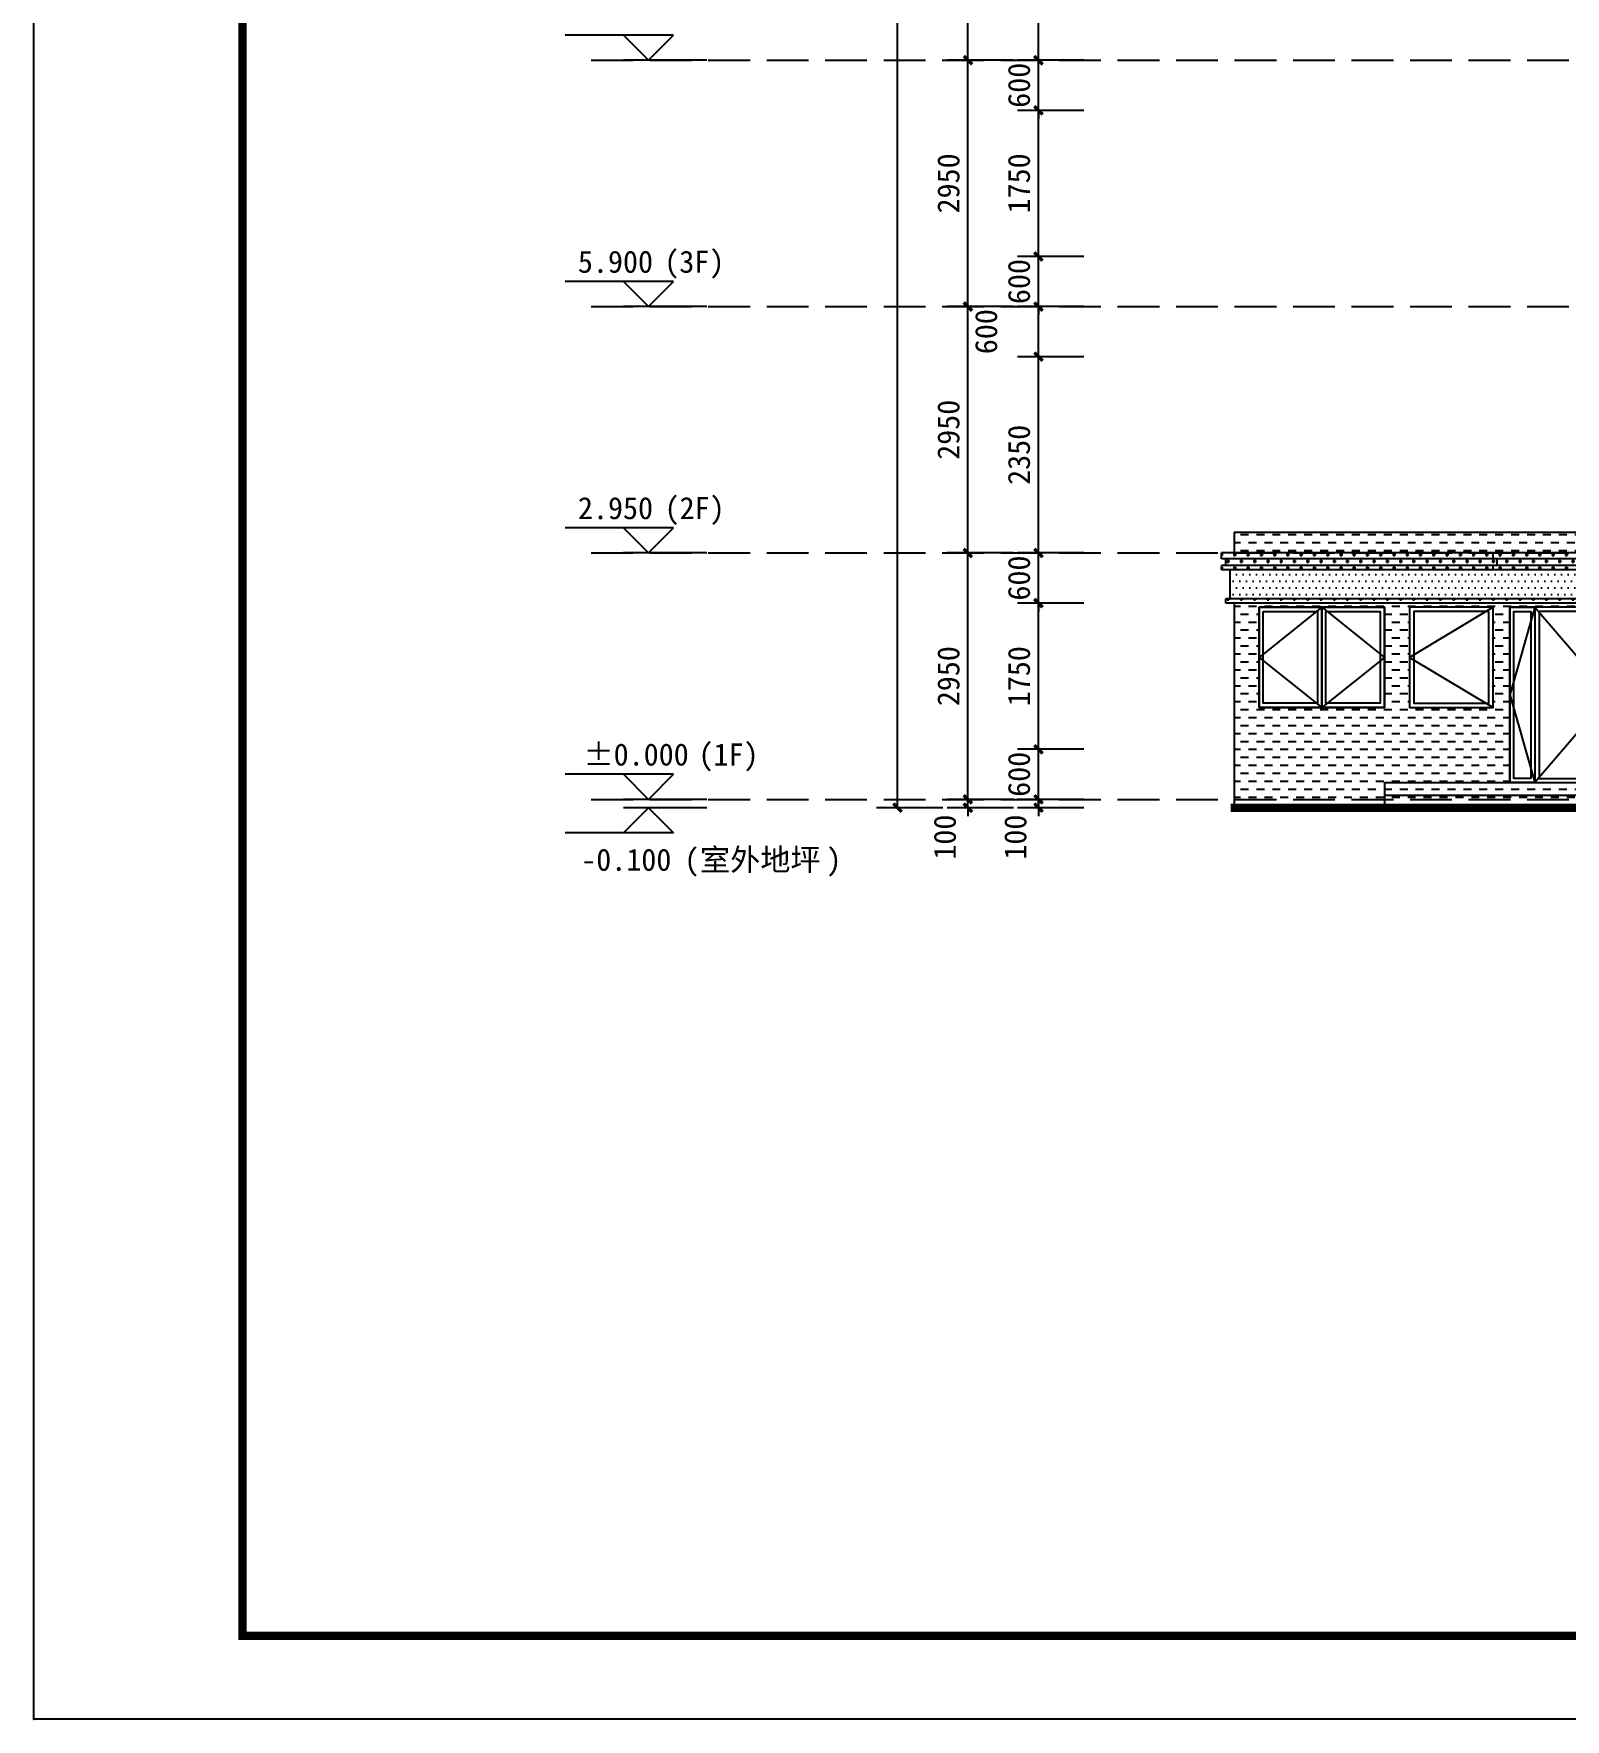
# Model space of a CAD drawing. Extents: x 646072 to 1012572, y -46617 to 16093.
# Drawn here: x 740222 to 758552, y -46567 to -26385 of the extents above; entities that cross this region are included whole.
import ezdxf

# ---------------------------------------------------------------- set-up
doc = ezdxf.new("R2010")
doc.units = 0
doc.header["$LTSCALE"] = 1000
doc.header["$MEASUREMENT"] = 0
for name, pattern in [('3#楼-HZS$0$3#楼-HZS$0$__DASH', [0.35, 0.25, -0.1]), ('3#楼-HZS$0$DOTE', [2.42, 2, -0.2, 0.02, -0.2]), ('DASH', [0.35, 0.25, -0.1])]:
    doc.linetypes.add(name, pattern=pattern)
doc.layers.get('Defpoints').update_dxf_attribs({"color": 4, "linetype": 'DASH'})
for name, color, linetype in [('3#楼-HZS$0$3#楼-HZS$0$00-立面米色看线', 31, 'Continuous'), ('3#楼-HZS$0$3#楼-HZS$0$A-DOOR', 51, 'Continuous'), ('3#楼-HZS$0$3#楼-HZS$0$A-LINE-浅灰色铝板幕墙-填充', 115, 'Continuous'), ('3#楼-HZS$0$3#楼-HZS$0$A-ROOF', 241, 'Continuous'), ('3#楼-HZS$0$3#楼-HZS$0$DIM_ELEV', 3, 'Continuous'), ('3#楼-HZS$0$3#楼-HZS$0$DOTE', 1, '3#楼-HZS$0$DOTE'), ('3#楼-HZS$0$3#楼-HZS$0$PUB_DIM', 3, 'Continuous'), ('3#楼-HZS$0$3#楼-HZS$0$PUB_TEXT', 7, 'Continuous'), ('3#楼-HZS$0$3#楼-HZS$0$填充-浅黄色铝板', 30, 'Continuous'), ('3#楼-HZS$0$3#楼-HZS$0$填充-深灰色涂料', 11, 'Continuous'), ('A1-无手签$0$A-ANNO-TTLB', 7, 'Continuous')]:
    doc.layers.add(name, color=color, linetype=linetype)
doc.styles.add('3#楼-HZS$0$3#楼-HZS$0$_TCH_DIM', font='')
doc.styles.add('3#楼-HZS$0$3#楼-HZS$0$_TCH_DIM_T3', font='')
doc.styles.get('3#楼-HZS$0$3#楼-HZS$0$_TCH_DIM').set_extended_font_data('SimSun')
doc.styles.get('3#楼-HZS$0$3#楼-HZS$0$_TCH_DIM_T3').set_extended_font_data('SimSun')
doc.dimstyles.new('3#楼-HZS$0$3#楼-HZS$0$_TCH_ARCH&&100', dxfattribs={"dimtxt": 264.345992, "dimasz": 100, "dimexe": 250, "dimexo": 300, "dimgap": 100, "dimtad": 1, "dimdec": 0, "dimzin": 0, "dimdsep": 46, "dimtxsty": '3#楼-HZS$0$3#楼-HZS$0$_TCH_DIM_T3', "dimblk": '3#楼-HZS$0$3#楼-HZS$0$_ArchTick', "dimcen": 0.09, "dimclrt": 7, "dimazin": 2, "dimtfac": 1, "dimtdec": 0, "dimtix": 1, "dimtmove": 2, "dimatfit": 3, "dimfxl": 100, "dimtolj": 1, "dimtzin": 0, "dimarcsym": 0})

# ---------------------------------------------------------------- blocks, each defined once
blk = doc.blocks.new('3#楼-HZS$0$3#楼-HZS$0$dfh+j504+gfj7l9+j740')
at = {"layer": '3#楼-HZS$0$3#楼-HZS$0$00-立面米色看线', "elevation": 0}
for points in [[(785684, -40100), (780534, -40100)], [(780534, -40170), (780534, -40100)], [(783784, -40170), (783784, -40100)], [(785384, -40170), (785384, -40100)], [(785684, -40170), (780534, -40170)], [(785684, -40250), (780534, -40250)], [(780534, -40250), (780534, -40300)], [(785684, -40300), (780534, -40300)], [(780584, -40250), (780584, -40170)], [(780634, -40300), (780634, -40650)], [(783784, -40300), (783784, -40250)], [(783834, -40250), (783834, -40170)], [(785334, -40250), (785334, -40170)], [(785384, -40300), (785384, -40250)], [(785684, -40650), (780584, -40650)], [(780584, -40700), (780584, -40650)], [(785684, -40700), (780584, -40700)]]:
    blk.add_lwpolyline(points, dxfattribs=at)
at = {"layer": '3#楼-HZS$0$3#楼-HZS$0$A-DOOR'}
for p, q in [((781734, -40750), (781734, -41950)), ((783984, -40750), (783984, -42850)), ((784284, -40750), (784284, -42850))]:
    blk.add_line(p, q, dxfattribs=at)
for points in [[(782484, -40750), (780984, -40750), (780984, -41950), (782484, -41950)], [(780984, -40750), (781734, -40750), (781734, -41950), (780984, -41950)], [(781734, -40750), (782484, -40750), (782484, -41950), (781734, -41950)], [(783784, -40750), (782784, -40750), (782784, -41950), (783784, -41950)], [(785184, -40750), (783984, -40750), (783984, -42850), (785184, -42850)], [(784284, -42850), (783984, -42850), (783984, -40750), (784284, -40750)], [(785184, -40750), (784284, -40750), (784284, -42850), (785184, -42850)], [(781034, -40800), (781684, -40800), (781684, -41900), (781034, -41900)], [(781784, -40800), (782434, -40800), (782434, -41900), (781784, -41900)], [(783734, -40800), (782834, -40800), (782834, -41900), (783734, -41900)], [(784234, -42800), (784034, -42800), (784034, -40800), (784234, -40800)], [(785134, -40800), (784334, -40800), (784334, -42800), (785134, -42800)]]:
    blk.add_lwpolyline(points, close=True, dxfattribs=at)
at = {"layer": '3#楼-HZS$0$3#楼-HZS$0$A-ROOF'}
for p, q in [((780684, -39850), (780684, -40100)), ((780684, -39850), (785684, -39850)), ((785684, -39850), (785684, -43150)), ((780684, -40700), (780684, -43150)), ((782484, -42850), (785684, -42850)), ((780684, -43150), (785684, -43150)), ((782484, -43000), (785684, -43000))]:
    blk.add_line(p, q, dxfattribs=at)
for points in [[(781734, -40750), (780984, -41350), (781734, -41950)], [(781734, -40750), (782484, -41350), (781734, -41950)], [(783784, -40750), (782784, -41350), (783784, -41950)], [(784284, -40750), (783984, -41800), (784284, -42850)], [(784284, -40750), (785184, -41800), (784284, -42850)], [(782484, -42850), (782484, -43150)]]:
    blk.add_lwpolyline(points, dxfattribs=at)
blk = doc.blocks.new('3#楼-HZS$0$3#楼-HZS$0$asfg+10j+4')
at = {"layer": '3#楼-HZS$0$3#楼-HZS$0$A-LINE-浅灰色铝板幕墙-填充'}
h = blk.add_hatch(dxfattribs=at)
h.set_pattern_fill('DOTS', color=256, scale=50)
h.set_pattern_definition([(0, (0, 0), (39.6875, 79.375), [0, -79.375])])
h.paths.add_polyline_path([(762156, -35503), (767206, -35503), (767206, -35153), (762156, -35153)])
at = {"layer": '3#楼-HZS$0$3#楼-HZS$0$填充-浅黄色铝板'}
h = blk.add_hatch(dxfattribs=at)
h.set_pattern_fill('CROSS', color=30, scale=50)
h.set_pattern_definition([(0, (0, 0), (79.375, 79.375), [39.6875, -119.0625]), (90, (19.84, -19.84), (-79.375, 79.375), [39.6875, -119.0625])])
h.paths.add_polyline_path([(767306, -35153), (767306, -35103), (767256, -35103), (767256, -35023), (767306, -35023), (767306, -34953), (762156, -34953), (762156, -35153)])
h = blk.add_hatch(dxfattribs=at)
h.set_pattern_fill('CROSS', color=30, scale=50)
h.set_pattern_definition([(0, (0, 25), (79.375, 79.375), [39.6875, -119.0625]), (90, (19.84, 5.16), (-79.375, 79.375), [39.6875, -119.0625])])
h.paths.add_polyline_path([(762156, -35553), (767256, -35553), (767256, -35503), (762156, -35503)])
at = {"layer": '3#楼-HZS$0$3#楼-HZS$0$填充-深灰色涂料'}
h = blk.add_hatch(dxfattribs=at)
h.set_pattern_fill('DASH', color=11, scale=100)
h.set_pattern_definition([(0, (0, 0), (95.25, 95.25), [95.25, -95.25])])
h.paths.add_polyline_path([(767156, -34703), (762156, -34703), (762156, -34953), (767156, -34953)])
h.paths.add_polyline_path([(767156, -38003), (762156, -38003), (762156, -35553), (767156, -35553)])
h.paths.add_polyline_path([(765356, -35603), (766856, -35603), (766856, -36803), (765356, -36803)], flags=16)
h.paths.add_polyline_path([(764056, -36803), (765056, -36803), (765056, -35603), (764056, -35603)], flags=16)
h.paths.add_polyline_path([(762656, -35603), (763856, -35603), (763856, -37703), (762656, -37703)], flags=16)
blk = doc.blocks.new('3#楼-HZS$0$3#楼-HZS$0$_ArchTick')
at = {"color": 0, "linetype": 'ByBlock', "const_width": 0.4}
blk.add_lwpolyline([(-0.5, -0.5), (0.5, 0.5)], dxfattribs=at)
blk = doc.blocks.new('*D712')
at = {"layer": '3#楼-HZS$0$3#楼-HZS$0$PUB_DIM', "color": 0, "lineweight": -2, "transparency": 16777216}
for p, q in [((751947, -23752), (751153, -23752)), ((751403, -26702), (751403, -23752)), ((751947, -26702), (751153, -26702))]:
    blk.add_line(p, q, dxfattribs=at)
at = {"layer": 'Defpoints', "color": 0, "transparency": 16777216}
for p in [(751403, -23752), (752247, -23752), (752247, -26702)]:
    blk.add_point(p, dxfattribs=at)
at = {"layer": '3#楼-HZS$0$3#楼-HZS$0$PUB_DIM', "color": 0, "lineweight": -2, "transparency": 16777216, "xscale": 100, "yscale": 100, "zscale": 100}
for p, rotation in [((751403, -23752), 90), ((751403, -26702), 270)]:
    blk.add_blockref('3#楼-HZS$0$3#楼-HZS$0$_ArchTick', p, dxfattribs=dict(at, rotation=rotation))
at = {"layer": '3#楼-HZS$0$3#楼-HZS$0$PUB_DIM', "color": 7, "transparency": 16777216, "insert": (751171, -25227), "char_height": 264.3, "attachment_point": 5, "rotation": 90, "style": '3#楼-HZS$0$3#楼-HZS$0$_TCH_DIM_T3'}
blk.add_mtext('\\A1;2950', dxfattribs=at)
blk = doc.blocks.new('*D713')
at = {"layer": '3#楼-HZS$0$3#楼-HZS$0$PUB_DIM', "color": 0, "lineweight": -2, "transparency": 16777216}
for p, q in [((751947, -26702), (751153, -26702)), ((751403, -29652), (751403, -26702)), ((751947, -29652), (751153, -29652))]:
    blk.add_line(p, q, dxfattribs=at)
at = {"layer": 'Defpoints', "color": 0, "transparency": 16777216}
for p in [(751403, -26702), (752247, -26702), (752247, -29652)]:
    blk.add_point(p, dxfattribs=at)
at = {"layer": '3#楼-HZS$0$3#楼-HZS$0$PUB_DIM', "color": 0, "lineweight": -2, "transparency": 16777216, "xscale": 100, "yscale": 100, "zscale": 100}
for p, rotation in [((751403, -26702), 90), ((751403, -29652), 270)]:
    blk.add_blockref('3#楼-HZS$0$3#楼-HZS$0$_ArchTick', p, dxfattribs=dict(at, rotation=rotation))
at = {"layer": '3#楼-HZS$0$3#楼-HZS$0$PUB_DIM', "color": 7, "transparency": 16777216, "insert": (751171, -28177), "char_height": 264.3, "attachment_point": 5, "rotation": 90, "style": '3#楼-HZS$0$3#楼-HZS$0$_TCH_DIM_T3'}
blk.add_mtext('\\A1;2950', dxfattribs=at)
blk = doc.blocks.new('*D714')
at = {"layer": '3#楼-HZS$0$3#楼-HZS$0$PUB_DIM', "color": 0, "lineweight": -2, "transparency": 16777216}
for p, q in [((751947, -29652), (751153, -29652)), ((751403, -32602), (751403, -29652)), ((751947, -32602), (751153, -32602))]:
    blk.add_line(p, q, dxfattribs=at)
at = {"layer": 'Defpoints', "color": 0, "transparency": 16777216}
for p in [(751403, -29652), (752247, -29652), (752247, -32602)]:
    blk.add_point(p, dxfattribs=at)
at = {"layer": '3#楼-HZS$0$3#楼-HZS$0$PUB_DIM', "color": 0, "lineweight": -2, "transparency": 16777216, "xscale": 100, "yscale": 100, "zscale": 100}
for p, rotation in [((751403, -29652), 90), ((751403, -32602), 270)]:
    blk.add_blockref('3#楼-HZS$0$3#楼-HZS$0$_ArchTick', p, dxfattribs=dict(at, rotation=rotation))
at = {"layer": '3#楼-HZS$0$3#楼-HZS$0$PUB_DIM', "color": 7, "transparency": 16777216, "insert": (751171, -31127), "char_height": 264.3, "attachment_point": 5, "rotation": 90, "style": '3#楼-HZS$0$3#楼-HZS$0$_TCH_DIM_T3'}
blk.add_mtext('\\A1;2950', dxfattribs=at)
blk = doc.blocks.new('*D715')
at = {"layer": '3#楼-HZS$0$3#楼-HZS$0$PUB_DIM', "color": 0, "lineweight": -2, "transparency": 16777216}
for p, q in [((751947, -32602), (751153, -32602)), ((751403, -35552), (751403, -32602)), ((751947, -35552), (751153, -35552))]:
    blk.add_line(p, q, dxfattribs=at)
at = {"layer": 'Defpoints', "color": 0, "transparency": 16777216}
for p in [(751403, -32602), (752247, -32602), (752247, -35552)]:
    blk.add_point(p, dxfattribs=at)
at = {"layer": '3#楼-HZS$0$3#楼-HZS$0$PUB_DIM', "color": 0, "lineweight": -2, "transparency": 16777216, "xscale": 100, "yscale": 100, "zscale": 100}
for p, rotation in [((751403, -32602), 90), ((751403, -35552), 270)]:
    blk.add_blockref('3#楼-HZS$0$3#楼-HZS$0$_ArchTick', p, dxfattribs=dict(at, rotation=rotation))
at = {"layer": '3#楼-HZS$0$3#楼-HZS$0$PUB_DIM', "color": 7, "transparency": 16777216, "insert": (751171, -34077), "char_height": 264.3, "attachment_point": 5, "rotation": 90, "style": '3#楼-HZS$0$3#楼-HZS$0$_TCH_DIM_T3'}
blk.add_mtext('\\A1;2950', dxfattribs=at)
blk = doc.blocks.new('*D716')
at = {"layer": '3#楼-HZS$0$3#楼-HZS$0$PUB_DIM', "color": 0, "lineweight": -2, "transparency": 16777216}
for p, q in [((751403, -35552), (751403, -35452)), ((751947, -35552), (751153, -35552)), ((751947, -35652), (751153, -35652)), ((751403, -35652), (751403, -35552)), ((751403, -35652), (751403, -35752))]:
    blk.add_line(p, q, dxfattribs=at)
at = {"layer": 'Defpoints', "color": 0, "transparency": 16777216}
for p in [(751403, -35552), (752247, -35552), (752247, -35652)]:
    blk.add_point(p, dxfattribs=at)
at = {"layer": '3#楼-HZS$0$3#楼-HZS$0$PUB_DIM', "color": 0, "lineweight": -2, "transparency": 16777216, "xscale": 100, "yscale": 100, "zscale": 100}
for p, rotation in [((751403, -35552), 270), ((751403, -35652), 90)]:
    blk.add_blockref('3#楼-HZS$0$3#楼-HZS$0$_ArchTick', p, dxfattribs=dict(at, rotation=rotation))
at = {"layer": '3#楼-HZS$0$3#楼-HZS$0$PUB_DIM', "color": 7, "transparency": 16777216, "insert": (751128, -36004), "char_height": 264.3, "attachment_point": 5, "rotation": 90, "style": '3#楼-HZS$0$3#楼-HZS$0$_TCH_DIM_T3'}
blk.add_mtext('\\A1;100', dxfattribs=at)
blk = doc.blocks.new('*D728')
at = {"layer": '3#楼-HZS$0$3#楼-HZS$0$PUB_DIM', "color": 0, "lineweight": -2, "transparency": 16777216}
for p, q in [((751103, -6052), (750310, -6052)), ((750560, -35652), (750560, -6052)), ((751103, -35652), (750310, -35652))]:
    blk.add_line(p, q, dxfattribs=at)
at = {"layer": 'Defpoints', "color": 0, "transparency": 16777216}
for p in [(750560, -6052), (751403, -6052), (751403, -35652)]:
    blk.add_point(p, dxfattribs=at)
at = {"layer": '3#楼-HZS$0$3#楼-HZS$0$PUB_DIM', "color": 0, "lineweight": -2, "transparency": 16777216, "xscale": 100, "yscale": 100, "zscale": 100}
for p, rotation in [((750560, -6052), 90), ((750560, -35652), 270)]:
    blk.add_blockref('3#楼-HZS$0$3#楼-HZS$0$_ArchTick', p, dxfattribs=dict(at, rotation=rotation))
at = {"layer": '3#楼-HZS$0$3#楼-HZS$0$PUB_DIM', "color": 7, "transparency": 16777216, "insert": (750327, -20852), "char_height": 264.3, "attachment_point": 5, "rotation": 90, "style": '3#楼-HZS$0$3#楼-HZS$0$_TCH_DIM_T3'}
blk.add_mtext('\\A1;29600', dxfattribs=at)
blk = doc.blocks.new('*D943')
at = {"layer": '3#楼-HZS$0$3#楼-HZS$0$PUB_DIM', "color": 0, "lineweight": -2, "transparency": 16777216}
for p, q in [((752791, -24352), (751997, -24352)), ((752247, -26702), (752247, -24352)), ((752791, -26702), (751997, -26702))]:
    blk.add_line(p, q, dxfattribs=at)
at = {"layer": 'Defpoints', "color": 0, "transparency": 16777216}
for p in [(752247, -24352), (753091, -24352), (753091, -26702)]:
    blk.add_point(p, dxfattribs=at)
at = {"layer": '3#楼-HZS$0$3#楼-HZS$0$PUB_DIM', "color": 0, "lineweight": -2, "transparency": 16777216, "xscale": 100, "yscale": 100, "zscale": 100}
for p, rotation in [((752247, -24352), 90), ((752247, -26702), 270)]:
    blk.add_blockref('3#楼-HZS$0$3#楼-HZS$0$_ArchTick', p, dxfattribs=dict(at, rotation=rotation))
at = {"layer": '3#楼-HZS$0$3#楼-HZS$0$PUB_DIM', "color": 7, "transparency": 16777216, "insert": (752015, -25527), "char_height": 264.3, "attachment_point": 5, "rotation": 90, "style": '3#楼-HZS$0$3#楼-HZS$0$_TCH_DIM_T3'}
blk.add_mtext('\\A1;2350', dxfattribs=at)
blk = doc.blocks.new('*D944')
at = {"layer": '3#楼-HZS$0$3#楼-HZS$0$PUB_DIM', "color": 0, "lineweight": -2, "transparency": 16777216}
for p, q in [((752247, -26702), (752247, -26602)), ((752791, -26702), (751997, -26702)), ((752247, -27302), (752247, -26702)), ((752791, -27302), (751997, -27302)), ((752247, -27302), (752247, -27402))]:
    blk.add_line(p, q, dxfattribs=at)
at = {"layer": 'Defpoints', "color": 0, "transparency": 16777216}
for p in [(752247, -26702), (753091, -26702), (753091, -27302)]:
    blk.add_point(p, dxfattribs=at)
at = {"layer": '3#楼-HZS$0$3#楼-HZS$0$PUB_DIM', "color": 0, "lineweight": -2, "transparency": 16777216, "xscale": 100, "yscale": 100, "zscale": 100}
for p, rotation in [((752247, -26702), 270), ((752247, -27302), 90)]:
    blk.add_blockref('3#楼-HZS$0$3#楼-HZS$0$_ArchTick', p, dxfattribs=dict(at, rotation=rotation))
at = {"layer": '3#楼-HZS$0$3#楼-HZS$0$PUB_DIM', "color": 7, "transparency": 16777216, "insert": (752015, -27002), "char_height": 264.3, "attachment_point": 5, "rotation": 90, "style": '3#楼-HZS$0$3#楼-HZS$0$_TCH_DIM_T3'}
blk.add_mtext('\\A1;600', dxfattribs=at)
blk = doc.blocks.new('*D945')
at = {"layer": '3#楼-HZS$0$3#楼-HZS$0$PUB_DIM', "color": 0, "lineweight": -2, "transparency": 16777216}
for p, q in [((752791, -27302), (751997, -27302)), ((752247, -29052), (752247, -27302)), ((752791, -29052), (751997, -29052))]:
    blk.add_line(p, q, dxfattribs=at)
at = {"layer": 'Defpoints', "color": 0, "transparency": 16777216}
for p in [(752247, -27302), (753091, -27302), (753091, -29052)]:
    blk.add_point(p, dxfattribs=at)
at = {"layer": '3#楼-HZS$0$3#楼-HZS$0$PUB_DIM', "color": 0, "lineweight": -2, "transparency": 16777216, "xscale": 100, "yscale": 100, "zscale": 100}
for p, rotation in [((752247, -27302), 90), ((752247, -29052), 270)]:
    blk.add_blockref('3#楼-HZS$0$3#楼-HZS$0$_ArchTick', p, dxfattribs=dict(at, rotation=rotation))
at = {"layer": '3#楼-HZS$0$3#楼-HZS$0$PUB_DIM', "color": 7, "transparency": 16777216, "insert": (752015, -28177), "char_height": 264.3, "attachment_point": 5, "rotation": 90, "style": '3#楼-HZS$0$3#楼-HZS$0$_TCH_DIM_T3'}
blk.add_mtext('\\A1;1750', dxfattribs=at)
blk = doc.blocks.new('*D929')
at = {"layer": '3#楼-HZS$0$3#楼-HZS$0$PUB_DIM', "color": 0, "lineweight": -2, "transparency": 16777216}
for p, q in [((752791, -29052), (751997, -29052)), ((752247, -29052), (752247, -28952)), ((752247, -29652), (752247, -29052)), ((752791, -29652), (751997, -29652)), ((752247, -29652), (752247, -29752))]:
    blk.add_line(p, q, dxfattribs=at)
at = {"layer": 'Defpoints', "color": 0, "transparency": 16777216}
for p in [(752247, -29052), (753091, -29052), (753091, -29652)]:
    blk.add_point(p, dxfattribs=at)
at = {"layer": '3#楼-HZS$0$3#楼-HZS$0$PUB_DIM', "color": 0, "lineweight": -2, "transparency": 16777216, "xscale": 100, "yscale": 100, "zscale": 100}
for p, rotation in [((752247, -29052), 270), ((752247, -29652), 90)]:
    blk.add_blockref('3#楼-HZS$0$3#楼-HZS$0$_ArchTick', p, dxfattribs=dict(at, rotation=rotation))
at = {"layer": '3#楼-HZS$0$3#楼-HZS$0$PUB_DIM', "color": 7, "transparency": 16777216, "insert": (752015, -29352), "char_height": 264.3, "attachment_point": 5, "rotation": 90, "style": '3#楼-HZS$0$3#楼-HZS$0$_TCH_DIM_T3'}
blk.add_mtext('\\A1;600', dxfattribs=at)
blk = doc.blocks.new('*D930')
at = {"layer": '3#楼-HZS$0$3#楼-HZS$0$PUB_DIM', "color": 0, "lineweight": -2, "transparency": 16777216}
for p, q in [((752791, -29652), (751997, -29652)), ((752247, -30252), (752247, -29652)), ((752791, -30252), (751997, -30252))]:
    blk.add_line(p, q, dxfattribs=at)
at = {"layer": 'Defpoints', "color": 0, "transparency": 16777216}
for p in [(752247, -29652), (753091, -29652), (753091, -30252)]:
    blk.add_point(p, dxfattribs=at)
at = {"layer": '3#楼-HZS$0$3#楼-HZS$0$PUB_DIM', "color": 0, "lineweight": -2, "transparency": 16777216, "xscale": 100, "yscale": 100, "zscale": 100}
for p, rotation in [((752247, -29652), 90), ((752247, -30252), 270)]:
    blk.add_blockref('3#楼-HZS$0$3#楼-HZS$0$_ArchTick', p, dxfattribs=dict(at, rotation=rotation))
at = {"layer": '3#楼-HZS$0$3#楼-HZS$0$PUB_DIM', "color": 7, "transparency": 16777216, "insert": (751622, -29952), "char_height": 264.3, "attachment_point": 5, "rotation": 90, "style": '3#楼-HZS$0$3#楼-HZS$0$_TCH_DIM_T3'}
blk.add_mtext('\\A1;600', dxfattribs=at)
blk = doc.blocks.new('*D931')
at = {"layer": '3#楼-HZS$0$3#楼-HZS$0$PUB_DIM', "color": 0, "lineweight": -2, "transparency": 16777216}
for p, q in [((752791, -30252), (751997, -30252)), ((752247, -32602), (752247, -30252)), ((752791, -32602), (751997, -32602))]:
    blk.add_line(p, q, dxfattribs=at)
at = {"layer": 'Defpoints', "color": 0, "transparency": 16777216}
for p in [(752247, -30252), (753091, -30252), (753091, -32602)]:
    blk.add_point(p, dxfattribs=at)
at = {"layer": '3#楼-HZS$0$3#楼-HZS$0$PUB_DIM', "color": 0, "lineweight": -2, "transparency": 16777216, "xscale": 100, "yscale": 100, "zscale": 100}
for p, rotation in [((752247, -30252), 90), ((752247, -32602), 270)]:
    blk.add_blockref('3#楼-HZS$0$3#楼-HZS$0$_ArchTick', p, dxfattribs=dict(at, rotation=rotation))
at = {"layer": '3#楼-HZS$0$3#楼-HZS$0$PUB_DIM', "color": 7, "transparency": 16777216, "insert": (752015, -31427), "char_height": 264.3, "attachment_point": 5, "rotation": 90, "style": '3#楼-HZS$0$3#楼-HZS$0$_TCH_DIM_T3'}
blk.add_mtext('\\A1;2350', dxfattribs=at)
blk = doc.blocks.new('*D932')
at = {"layer": '3#楼-HZS$0$3#楼-HZS$0$PUB_DIM', "color": 0, "lineweight": -2, "transparency": 16777216}
for p, q in [((752791, -32602), (751997, -32602)), ((752247, -32602), (752247, -32502)), ((752247, -33202), (752247, -32602)), ((752791, -33202), (751997, -33202)), ((752247, -33202), (752247, -33302))]:
    blk.add_line(p, q, dxfattribs=at)
at = {"layer": 'Defpoints', "color": 0, "transparency": 16777216}
for p in [(752247, -32602), (753091, -32602), (753091, -33202)]:
    blk.add_point(p, dxfattribs=at)
at = {"layer": '3#楼-HZS$0$3#楼-HZS$0$PUB_DIM', "color": 0, "lineweight": -2, "transparency": 16777216, "xscale": 100, "yscale": 100, "zscale": 100}
for p, rotation in [((752247, -32602), 270), ((752247, -33202), 90)]:
    blk.add_blockref('3#楼-HZS$0$3#楼-HZS$0$_ArchTick', p, dxfattribs=dict(at, rotation=rotation))
at = {"layer": '3#楼-HZS$0$3#楼-HZS$0$PUB_DIM', "color": 7, "transparency": 16777216, "insert": (752015, -32902), "char_height": 264.3, "attachment_point": 5, "rotation": 90, "style": '3#楼-HZS$0$3#楼-HZS$0$_TCH_DIM_T3'}
blk.add_mtext('\\A1;600', dxfattribs=at)
blk = doc.blocks.new('*D933')
at = {"layer": '3#楼-HZS$0$3#楼-HZS$0$PUB_DIM', "color": 0, "lineweight": -2, "transparency": 16777216}
for p, q in [((752791, -33202), (751997, -33202)), ((752247, -34952), (752247, -33202)), ((752791, -34952), (751997, -34952))]:
    blk.add_line(p, q, dxfattribs=at)
at = {"layer": 'Defpoints', "color": 0, "transparency": 16777216}
for p in [(752247, -33202), (753091, -33202), (753091, -34952)]:
    blk.add_point(p, dxfattribs=at)
at = {"layer": '3#楼-HZS$0$3#楼-HZS$0$PUB_DIM', "color": 0, "lineweight": -2, "transparency": 16777216, "xscale": 100, "yscale": 100, "zscale": 100}
for p, rotation in [((752247, -33202), 90), ((752247, -34952), 270)]:
    blk.add_blockref('3#楼-HZS$0$3#楼-HZS$0$_ArchTick', p, dxfattribs=dict(at, rotation=rotation))
at = {"layer": '3#楼-HZS$0$3#楼-HZS$0$PUB_DIM', "color": 7, "transparency": 16777216, "insert": (752015, -34077), "char_height": 264.3, "attachment_point": 5, "rotation": 90, "style": '3#楼-HZS$0$3#楼-HZS$0$_TCH_DIM_T3'}
blk.add_mtext('\\A1;1750', dxfattribs=at)
blk = doc.blocks.new('*D934')
at = {"layer": '3#楼-HZS$0$3#楼-HZS$0$PUB_DIM', "color": 0, "lineweight": -2, "transparency": 16777216}
for p, q in [((752247, -34952), (752247, -34852)), ((752791, -34952), (751997, -34952)), ((752247, -35552), (752247, -34952)), ((752791, -35552), (751997, -35552)), ((752247, -35552), (752247, -35652))]:
    blk.add_line(p, q, dxfattribs=at)
at = {"layer": 'Defpoints', "color": 0, "transparency": 16777216}
for p in [(752247, -34952), (753091, -34952), (753091, -35552)]:
    blk.add_point(p, dxfattribs=at)
at = {"layer": '3#楼-HZS$0$3#楼-HZS$0$PUB_DIM', "color": 0, "lineweight": -2, "transparency": 16777216, "xscale": 100, "yscale": 100, "zscale": 100}
for p, rotation in [((752247, -34952), 270), ((752247, -35552), 90)]:
    blk.add_blockref('3#楼-HZS$0$3#楼-HZS$0$_ArchTick', p, dxfattribs=dict(at, rotation=rotation))
at = {"layer": '3#楼-HZS$0$3#楼-HZS$0$PUB_DIM', "color": 7, "transparency": 16777216, "insert": (752015, -35252), "char_height": 264.3, "attachment_point": 5, "rotation": 90, "style": '3#楼-HZS$0$3#楼-HZS$0$_TCH_DIM_T3'}
blk.add_mtext('\\A1;600', dxfattribs=at)
blk = doc.blocks.new('*D935')
at = {"layer": '3#楼-HZS$0$3#楼-HZS$0$PUB_DIM', "color": 0, "lineweight": -2, "transparency": 16777216}
for p, q in [((752247, -35552), (752247, -35452)), ((752791, -35552), (751997, -35552)), ((752791, -35652), (751997, -35652)), ((752247, -35652), (752247, -35552)), ((752247, -35652), (752247, -35752))]:
    blk.add_line(p, q, dxfattribs=at)
at = {"layer": 'Defpoints', "color": 0, "transparency": 16777216}
for p in [(752247, -35552), (753091, -35552), (753091, -35652)]:
    blk.add_point(p, dxfattribs=at)
at = {"layer": '3#楼-HZS$0$3#楼-HZS$0$PUB_DIM', "color": 0, "lineweight": -2, "transparency": 16777216, "xscale": 100, "yscale": 100, "zscale": 100}
for p, rotation in [((752247, -35552), 270), ((752247, -35652), 90)]:
    blk.add_blockref('3#楼-HZS$0$3#楼-HZS$0$_ArchTick', p, dxfattribs=dict(at, rotation=rotation))
at = {"layer": '3#楼-HZS$0$3#楼-HZS$0$PUB_DIM', "color": 7, "transparency": 16777216, "insert": (751972, -36004), "char_height": 264.3, "attachment_point": 5, "rotation": 90, "style": '3#楼-HZS$0$3#楼-HZS$0$_TCH_DIM_T3'}
blk.add_mtext('\\A1;100', dxfattribs=at)

msp = doc.modelspace()

# ---------------------------------------------------------------- linework, layer by layer
at = {"const_width": 100, "elevation": 0}
msp.add_lwpolyline([(754549.3, -35651.8), (803954.3, -35651.8)], dxfattribs=at)
at = {"layer": '3#楼-HZS$0$3#楼-HZS$0$DIM_ELEV'}
for p, q in [((747880, -26401.8), (746584, -26401.8)), ((747580, -26701.8), (747280, -26401.8)), ((747580, -26701.8), (747880, -26401.8)), ((748280, -26701.8), (747280, -26701.8)), ((747880, -29351.8), (746584, -29351.8)), ((747580, -29651.8), (747280, -29351.8)), ((747580, -29651.8), (747880, -29351.8)), ((748280, -29651.8), (747280, -29651.8)), ((747880, -32301.8), (746584, -32301.8)), ((747580, -32601.8), (747280, -32301.8)), ((747580, -32601.8), (747880, -32301.8)), ((748280, -32601.8), (747280, -32601.8)), ((747880, -35251.8), (746584, -35251.8)), ((747580, -35551.8), (747280, -35251.8)), ((747580, -35551.8), (747880, -35251.8)), ((748280, -35551.8), (747280, -35551.8)), ((747580, -35651.8), (747280, -35951.8)), ((748280, -35651.8), (747280, -35651.8)), ((747580, -35651.8), (747880, -35951.8)), ((747880, -35951.8), (746584, -35951.8))]:
    msp.add_line(p, q, dxfattribs=at)
at = {"layer": '3#楼-HZS$0$3#楼-HZS$0$DOTE', "linetype": '3#楼-HZS$0$3#楼-HZS$0$__DASH', "ltscale": 2}
for p, q in [((746894.8, -26701.8), (812394.8, -26701.8)), ((746894.8, -29651.8), (812394.8, -29651.8)), ((746894.8, -32601.8), (812394.8, -32601.8)), ((746894.8, -35551.8), (812394.8, -35551.8))]:
    msp.add_line(p, q, dxfattribs=at)
at = {"layer": 'A1-无手签$0$A-ANNO-TTLB'}
msp.add_lwpolyline([(740222, -46566.5), (740222, 12833.5), (824322, 12833.5), (824322, -46566.5)], close=True, dxfattribs=at)
at = {"layer": 'A1-无手签$0$A-ANNO-TTLB', "const_width": 100}
msp.add_lwpolyline([(742722, -45566.5), (823322, -45566.5), (823322, 11833.5), (742722, 11833.5)], close=True, dxfattribs=at)
at = {"layer": 'A1-无手签$0$A-ANNO-TTLB'}
msp.add_point((740222, -46566.5), dxfattribs=at)
msp.add_point((740222, -46566.5), dxfattribs=at)
at = {"layer": 'Defpoints'}
msp.add_lwpolyline([(816822, 11833.5), (742722, 11833.5), (742722, -45566.5), (816822, -45566.5)], close=True, dxfattribs=at)

# ---------------------------------------------------------------- block references
msp.add_blockref('3#楼-HZS$0$3#楼-HZS$0$dfh+j504+gfj7l9+j740', (-26095.7, 7498.1, 0))
at = {"xscale": -1}
msp.add_blockref('3#楼-HZS$0$3#楼-HZS$0$asfg+10j+4', (1521744.4, 2351.2, 0), dxfattribs=at)

# ---------------------------------------------------------------- texts
at = {"layer": '3#楼-HZS$0$3#楼-HZS$0$PUB_TEXT', "color": 7, "style": '3#楼-HZS$0$3#楼-HZS$0$_TCH_DIM'}
for s, height, p in [('5.900', 264.35, (746734.8, -29246.8)), ('(3F)', 264.35, (747768.6, -29246.8)), ('2.950', 264.35, (746735.4, -32196.8)), ('(2F)', 264.35, (747772.1, -32196.8)), ('%%P0.000', 264.35, (746803, -35146.8)), ('(1F)', 264.35, (748177.9, -35146.8)), ('(', 264.3, (748007.8, -36406.8)), ('室外地坪', 264.35, (748196.8, -36406.8)), (')', 264.3, (749709.1, -36406.8)), ('-0.100', 264.35, (746774.6, -36406.8))]:
    msp.add_text(s, height=height, dxfattribs=at).set_placement(p)

# ---------------------------------------------------------------- dimensions: what is measured, and where the dimension line sits
at = {"layer": '3#楼-HZS$0$3#楼-HZS$0$PUB_DIM'}
for p1, p2, picture, middle in [((751403.3, -35651.8), (751403.3, -6051.8), '*D728', (750327.4, -20851.8)), ((752247, -26701.8), (752247, -23751.8), '*D712', (751171.1, -25226.8)), ((753090.7, -26701.8), (753090.7, -24351.8), '*D943', (752014.8, -25526.8)), ((752247, -29651.8), (752247, -26701.8), '*D713', (751171.1, -28176.8)), ((753090.7, -27301.8), (753090.7, -26701.8), '*D944', (752014.8, -27001.8)), ((753090.7, -29051.8), (753090.7, -27301.8), '*D945', (752014.8, -28176.8)), ((753090.7, -29651.8), (753090.7, -29051.8), '*D929', (752014.8, -29351.8)), ((752247, -32601.8), (752247, -29651.8), '*D714', (751171.1, -31126.8)), ((753090.7, -32601.8), (753090.7, -30251.8), '*D931', (752014.8, -31426.8)), ((752247, -35551.8), (752247, -32601.8), '*D715', (751171.1, -34076.8)), ((753090.7, -33201.8), (753090.7, -32601.8), '*D932', (752014.8, -32901.8)), ((753090.7, -34951.8), (753090.7, -33201.8), '*D933', (752014.8, -34076.8)), ((753090.7, -35551.8), (753090.7, -34951.8), '*D934', (752014.8, -35251.8))]:
    dim = msp.add_aligned_dim(p1=p1, p2=p2, distance=843.7, dimstyle='3#楼-HZS$0$3#楼-HZS$0$_TCH_ARCH&&100', dxfattribs=at)
    dim.commit()
    dim.dimension.update_dxf_attribs({"geometry": picture, "text_midpoint": middle})
for base, p1, p2, picture, middle in [((752247, -29651.8), (753090.7, -30251.8), (753090.7, -29651.8), '*D930', (751622, -29951.8)), ((751403.3, -35551.8), (752247, -35651.8), (752247, -35551.8), '*D716', (751128.3, -36004.3)), ((752247, -35551.8), (753090.7, -35651.8), (753090.7, -35551.8), '*D935', (751972, -36004.3))]:
    dim = msp.add_linear_dim(base=base, p1=p1, p2=p2, angle=90, dimstyle='3#楼-HZS$0$3#楼-HZS$0$_TCH_ARCH&&100', dxfattribs=at)
    dim.commit()
    dim.dimension.update_dxf_attribs({"geometry": picture, "text_midpoint": middle, "dimtype": 161})

doc.saveas('drawing.dxf')
